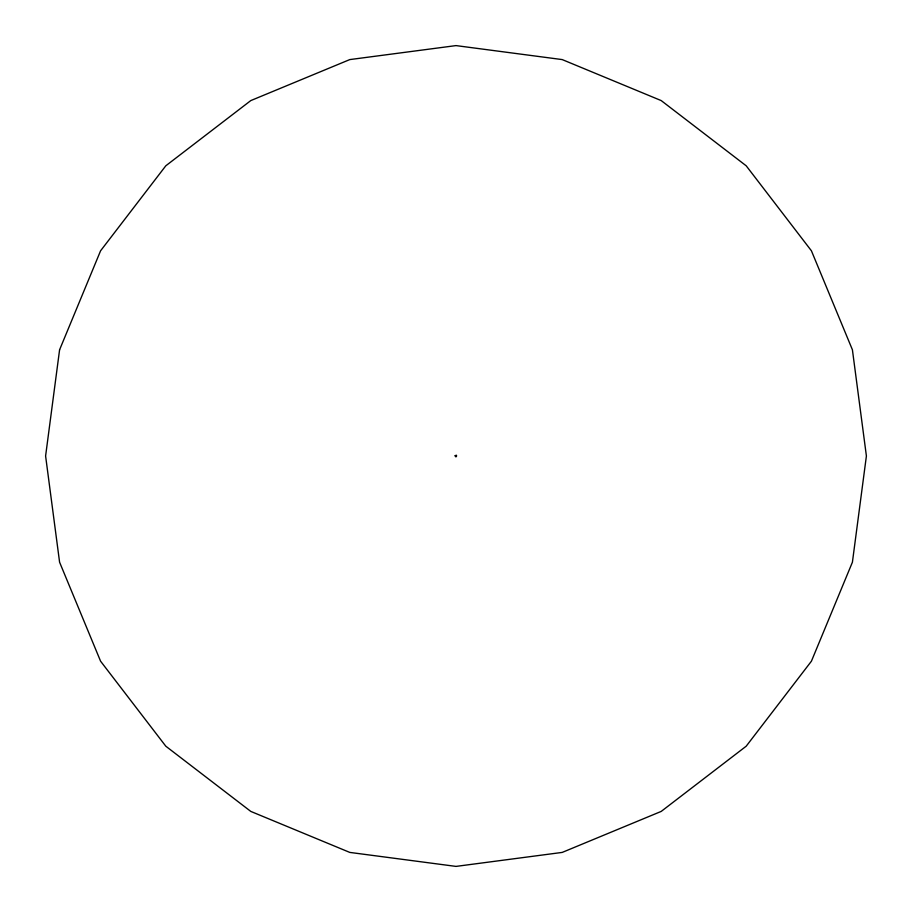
<?xml version="1.0" encoding="UTF-8"?>
<svg xmlns="http://www.w3.org/2000/svg" width="912" height="912" viewBox="0 0 912 912"><rect width="100%" height="100%" fill="white"/><g stroke="black" fill="none" stroke-linecap="round" stroke-linejoin="round"><path stroke-width="1.37" d="M59.588 349.786L45.6 456L59.588 562.214L100.582 661.2L165.802 746.198L250.8 811.418L349.786 852.412L456 866.4L562.214 852.412L661.2 811.418L746.198 746.198L811.418 661.2L852.412 562.214L866.4 456L852.412 349.786L811.418 250.8L746.198 165.802L661.2 100.582L562.214 59.588L456 45.6L349.786 59.588L250.8 100.582L165.802 165.802L100.582 250.8L59.588 349.786M455.134 455.772C456.228 459.181 457.79 453.367 455.134 455.772"/></g></svg>
